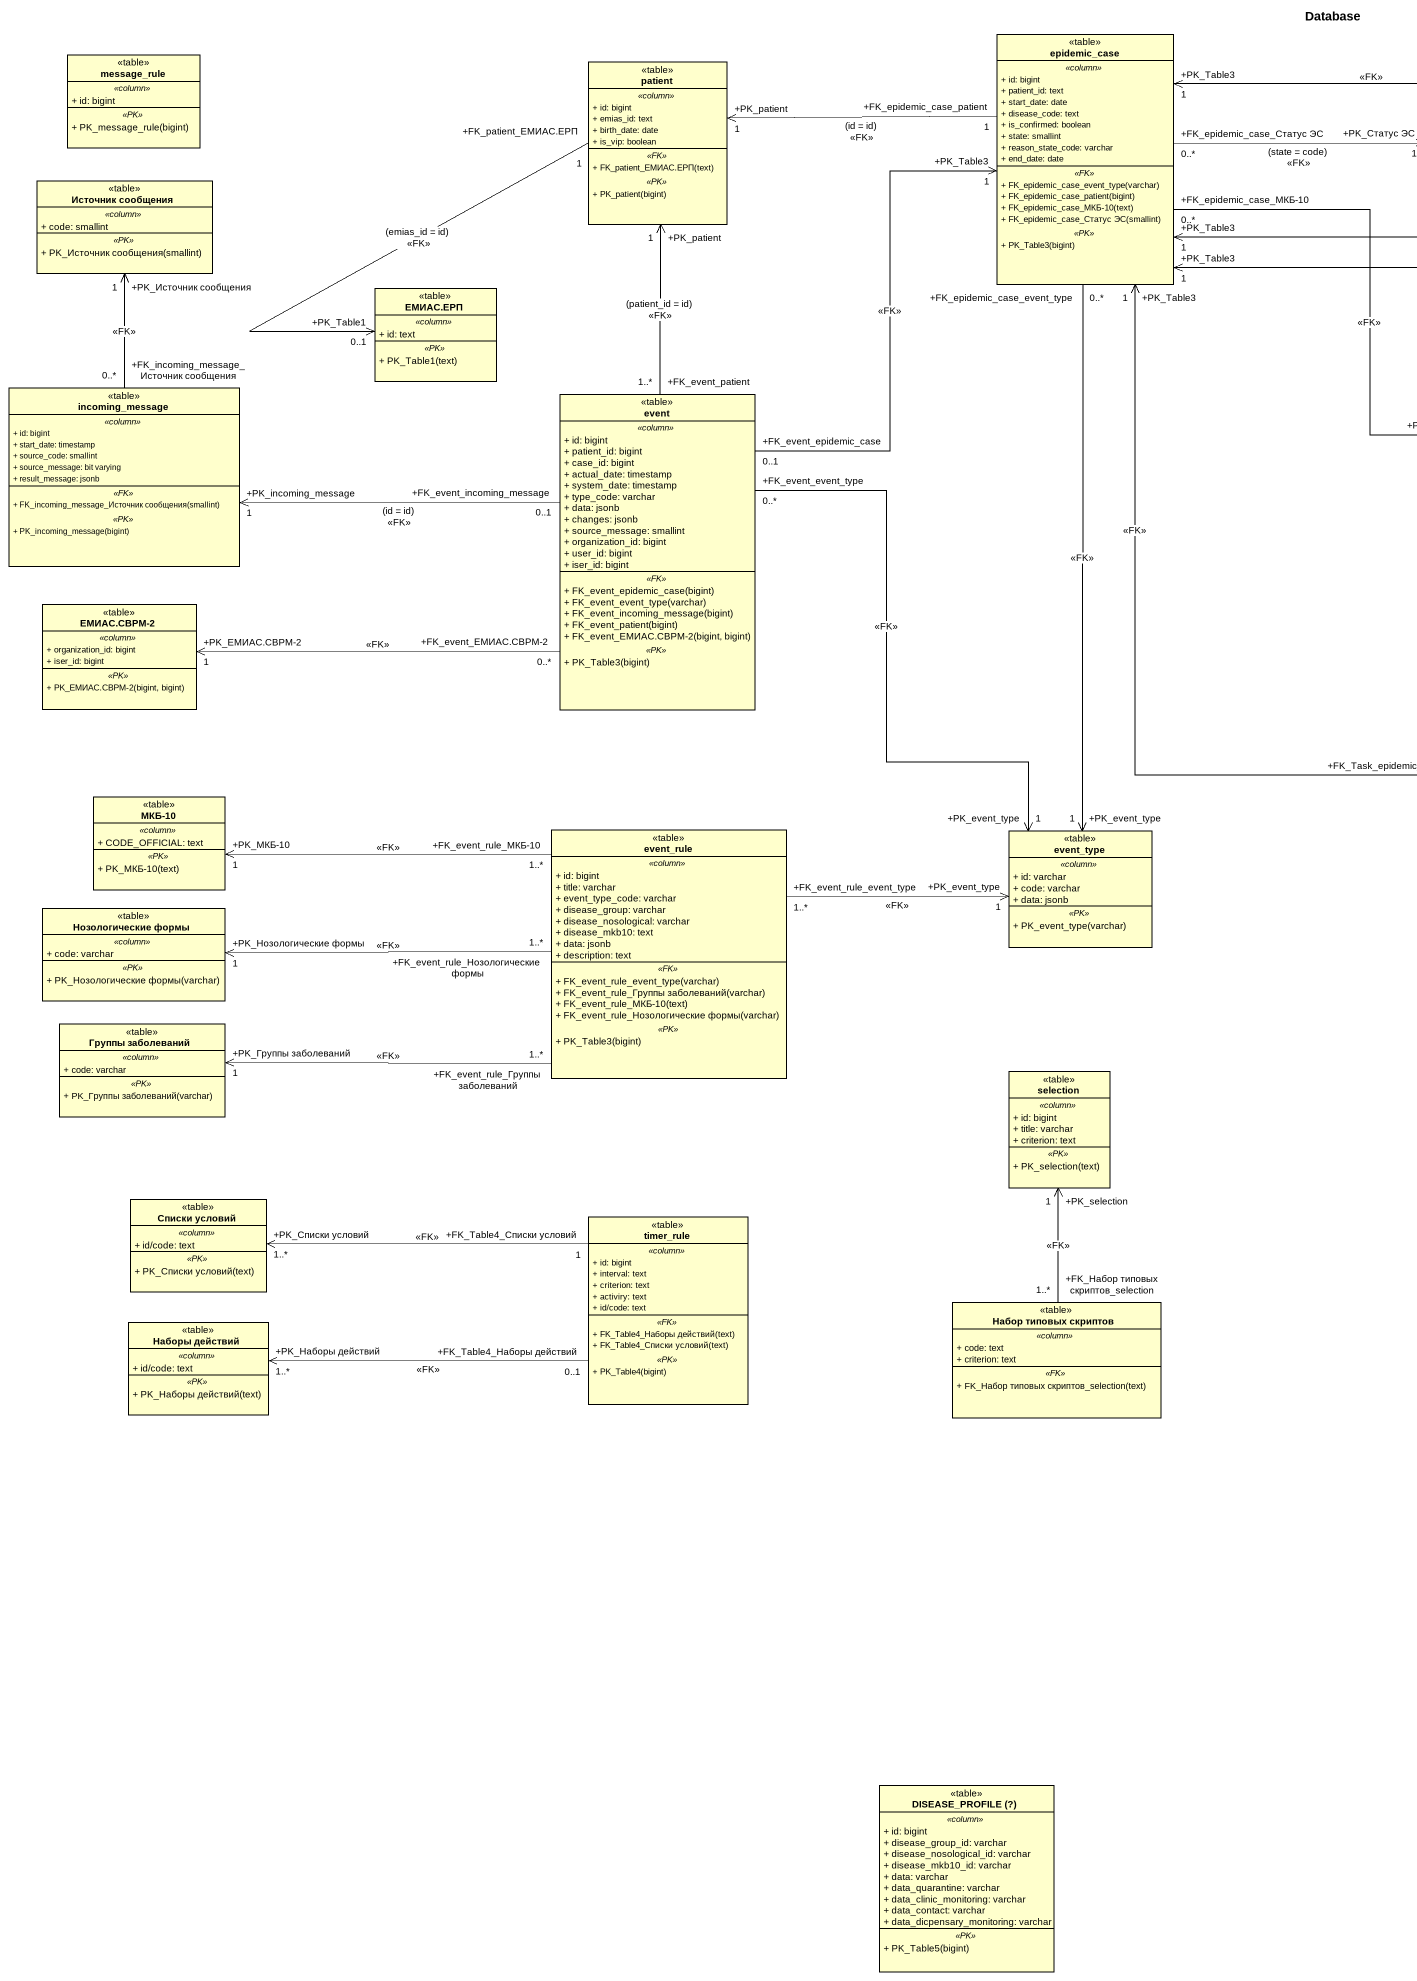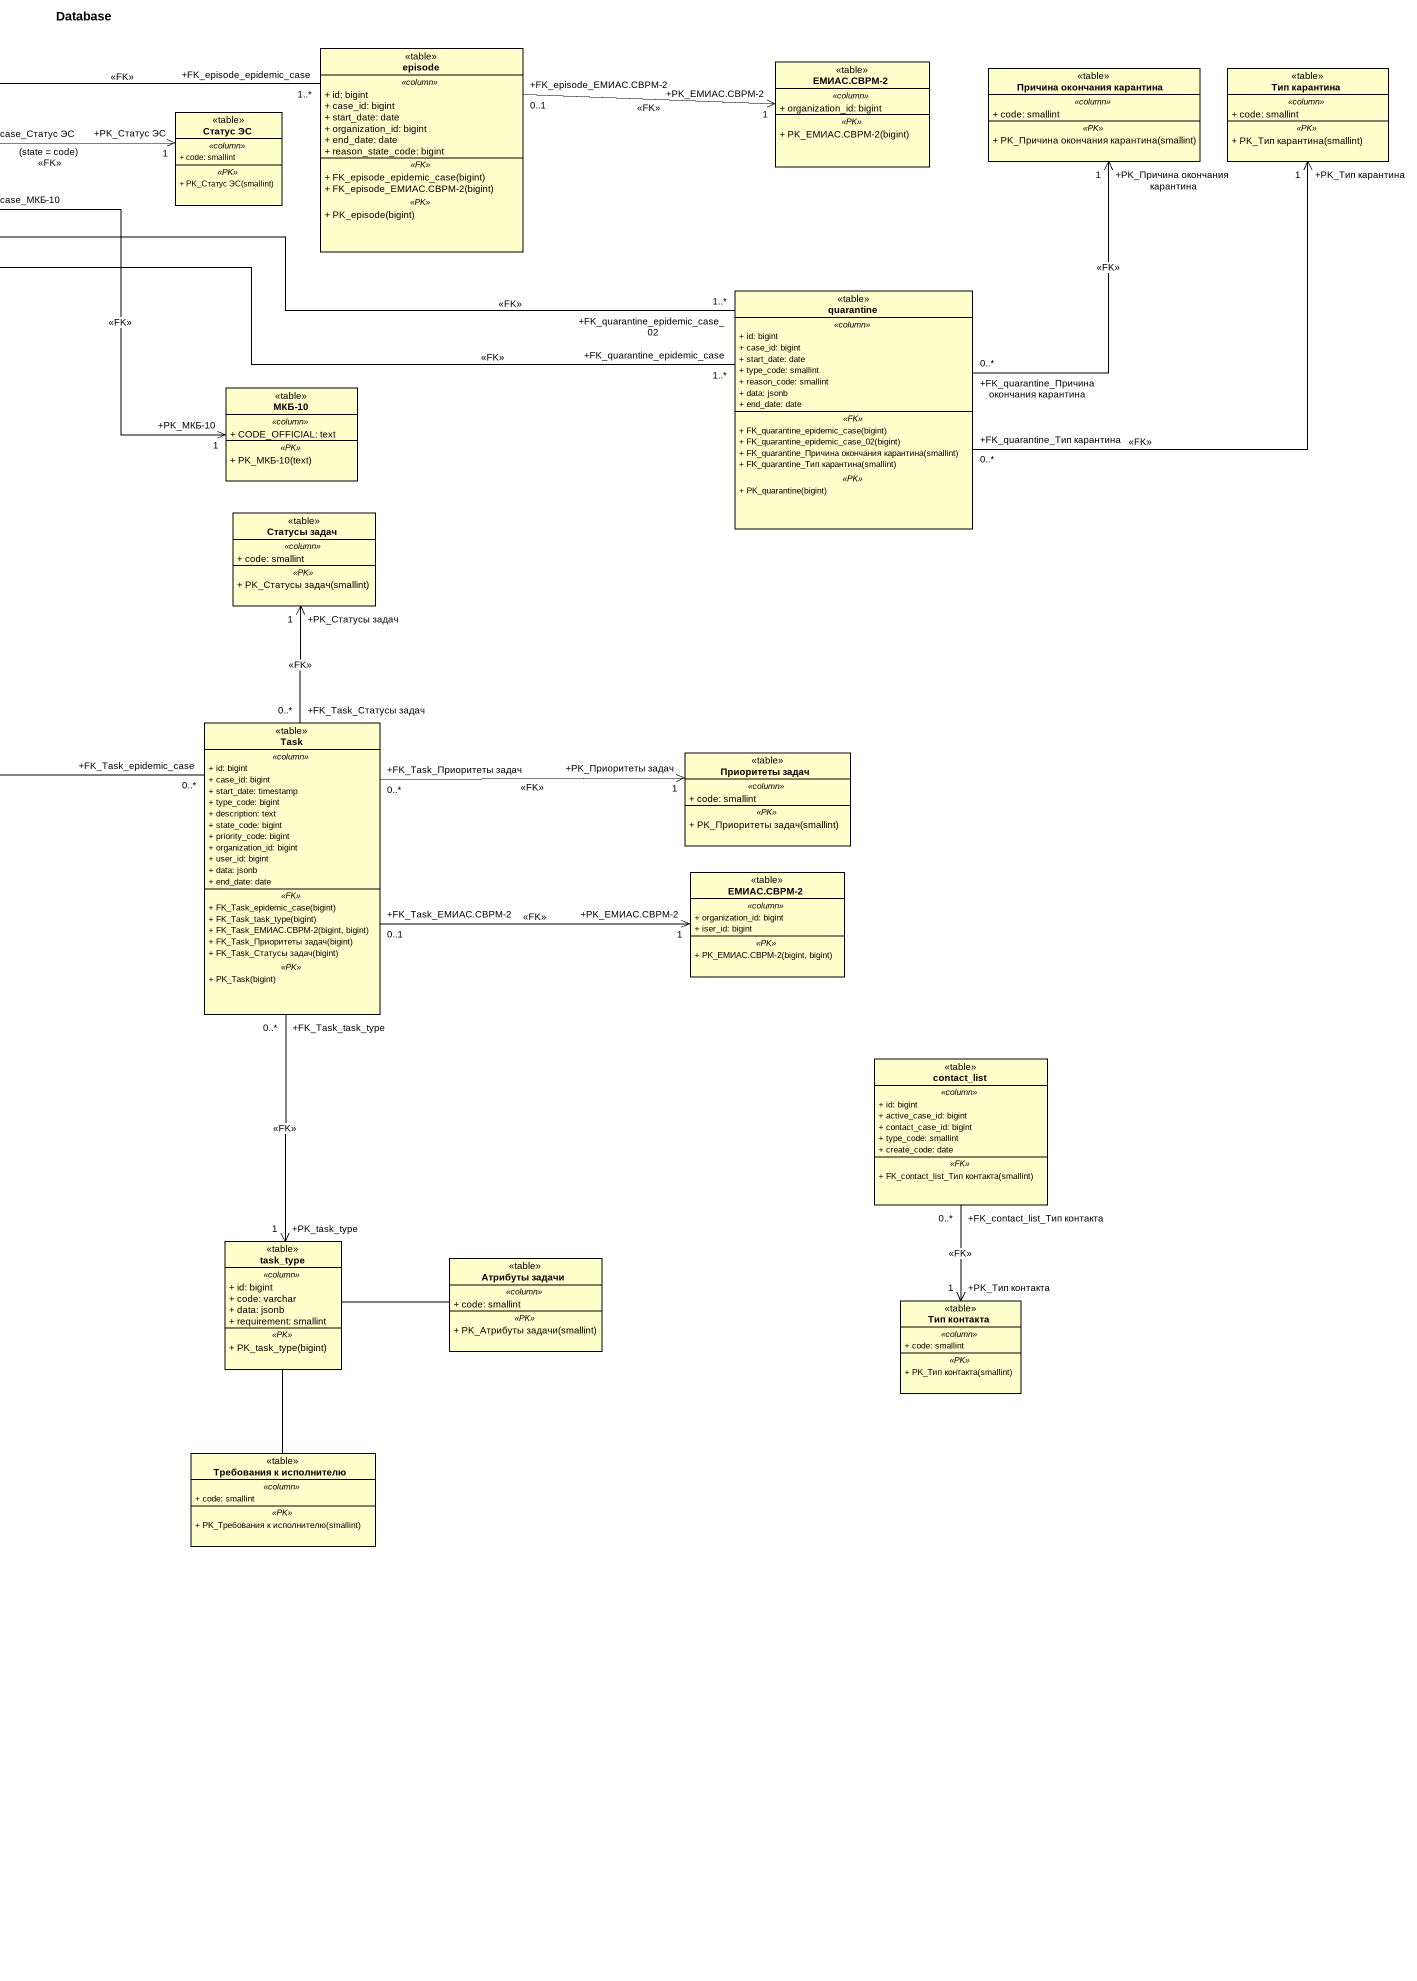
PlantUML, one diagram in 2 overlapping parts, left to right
@startuml
title Database
hide circle
hide empty members
skinparam classAttributeIconSize 0
class epidemic_case <<table>> {
  .. <<column>> ..
  + id: bigint
  + patient_id: text
  + start_date: date
  + disease_code: text
  + is_confirmed: boolean
  + state: smallint
  + reason_state_code: varchar
  + end_date: date
  .. <<FK>> ..
  + FK_epidemic_case_event_type(varchar)
  + FK_epidemic_case_patient(bigint)
  + FK_epidemic_case_МКБ-10(text)
  + FK_epidemic_case_Статус ЭС(smallint)
  .. <<PK>> ..
  + PK_Table3(bigint)
}
class message_rule <<table>> {
  .. <<column>> ..
  + id: bigint
  .. <<PK>> ..
  + PK_message_rule(bigint)
}
class patient <<table>> {
  .. <<column>> ..
  + id: bigint
  + emias_id: text
  + birth_date: date
  + is_vip: boolean
  .. <<FK>> ..
  + FK_patient_ЕМИАС.ЕРП(text)
  .. <<PK>> ..
  + PK_patient(bigint)
}
class episode <<table>> {
  .. <<column>> ..
  + id: bigint
  + case_id: bigint
  + start_date: date
  + organization_id: bigint
  + end_date: date
  + reason_state_code: bigint
  .. <<FK>> ..
  + FK_episode_epidemic_case(bigint)
  + FK_episode_ЕМИАС.СВРМ-2(bigint)
  .. <<PK>> ..
  + PK_episode(bigint)
}
class "ЕМИАС.СВРМ-2" as ЕМИАС_СВРМ_2 <<table>> {
  .. <<column>> ..
  + organization_id: bigint
  .. <<PK>> ..
  + PK_ЕМИАС.СВРМ-2(bigint)
}
class "Причина окончания карантина" as Причина_окончания_карантина <<table>> {
  .. <<column>> ..
  + code: smallint
  .. <<PK>> ..
  + PK_Причина окончания карантина(smallint)
}
class "Тип карантина" as Тип_карантина <<table>> {
  .. <<column>> ..
  + code: smallint
  .. <<PK>> ..
  + PK_Тип карантина(smallint)
}
class "Статус ЭС" as Статус_ЭС <<table>> {
  .. <<column>> ..
  + code: smallint
  .. <<PK>> ..
  + PK_Статус ЭС(smallint)
}
class "Источник сообщения" as Источник_сообщения <<table>> {
  .. <<column>> ..
  + code: smallint
  .. <<PK>> ..
  + PK_Источник сообщения(smallint)
}
class "ЕМИАС.ЕРП" as ЕМИАС_ЕРП <<table>> {
  .. <<column>> ..
  + id: text
  .. <<PK>> ..
  + PK_Table1(text)
}
class quarantine <<table>> {
  .. <<column>> ..
  + id: bigint
  + case_id: bigint
  + start_date: date
  + type_code: smallint
  + reason_code: smallint
  + data: jsonb
  + end_date: date
  .. <<FK>> ..
  + FK_quarantine_epidemic_case(bigint)
  + FK_quarantine_epidemic_case_02(bigint)
  + FK_quarantine_Причина окончания карантина(smallint)
  + FK_quarantine_Тип карантина(smallint)
  .. <<PK>> ..
  + PK_quarantine(bigint)
}
class incoming_message <<table>> {
  .. <<column>> ..
  + id: bigint
  + start_date: timestamp
  + source_code: smallint
  + source_message: bit varying
  + result_message: jsonb
  .. <<FK>> ..
  + FK_incoming_message_Источник сообщения(smallint)
  .. <<PK>> ..
  + PK_incoming_message(bigint)
}
class event <<table>> {
  .. <<column>> ..
  + id: bigint
  + patient_id: bigint
  + case_id: bigint
  + actual_date: timestamp
  + system_date: timestamp
  + type_code: varchar
  + data: jsonb
  + changes: jsonb
  + source_message: smallint
  + organization_id: bigint
  + user_id: bigint
  + iser_id: bigint
  .. <<FK>> ..
  + FK_event_epidemic_case(bigint)
  + FK_event_event_type(varchar)
  + FK_event_incoming_message(bigint)
  + FK_event_patient(bigint)
  + FK_event_ЕМИАС.СВРМ-2(bigint, bigint)
  .. <<PK>> ..
  + PK_Table3(bigint)
}
class "МКБ-10" as МКБ_10 <<table>> {
  .. <<column>> ..
  + CODE_OFFICIAL: text
  .. <<PK>> ..
  + PK_МКБ-10(text)
}
class "Статусы задач" as Статусы_задач <<table>> {
  .. <<column>> ..
  + code: smallint
  .. <<PK>> ..
  + PK_Статусы задач(smallint)
}
class "ЕМИАС.СВРМ-2" as ЕМИАС_СВРМ_2_2 <<table>> {
  .. <<column>> ..
  + organization_id: bigint
  + iser_id: bigint
  .. <<PK>> ..
  + PK_ЕМИАС.СВРМ-2(bigint, bigint)
}
class Task <<table>> {
  .. <<column>> ..
  + id: bigint
  + case_id: bigint
  + start_date: timestamp
  + type_code: bigint
  + description: text
  + state_code: bigint
  + priority_code: bigint
  + organization_id: bigint
  + user_id: bigint
  + data: jsonb
  + end_date: date
  .. <<FK>> ..
  + FK_Task_epidemic_case(bigint)
  + FK_Task_task_type(bigint)
  + FK_Task_ЕМИАС.СВРМ-2(bigint, bigint)
  + FK_Task_Приоритеты задач(bigint)
  + FK_Task_Статусы задач(bigint)
  .. <<PK>> ..
  + PK_Task(bigint)
}
class "Приоритеты задач" as Приоритеты_задач <<table>> {
  .. <<column>> ..
  + code: smallint
  .. <<PK>> ..
  + PK_Приоритеты задач(smallint)
}
class "МКБ-10" as МКБ_10_2 <<table>> {
  .. <<column>> ..
  + CODE_OFFICIAL: text
  .. <<PK>> ..
  + PK_МКБ-10(text)
}
class event_rule <<table>> {
  .. <<column>> ..
  + id: bigint
  + title: varchar
  + event_type_code: varchar
  + disease_group: varchar
  + disease_nosological: varchar
  + disease_mkb10: text
  + data: jsonb
  + description: text
  .. <<FK>> ..
  + FK_event_rule_event_type(varchar)
  + FK_event_rule_Группы заболеваний(varchar)
  + FK_event_rule_МКБ-10(text)
  + FK_event_rule_Нозологические формы(varchar)
  .. <<PK>> ..
  + PK_Table3(bigint)
}
class event_type <<table>> {
  .. <<column>> ..
  + id: varchar
  + code: varchar
  + data: jsonb
  .. <<PK>> ..
  + PK_event_type(varchar)
}
class "ЕМИАС.СВРМ-2" as ЕМИАС_СВРМ_2_3 <<table>> {
  .. <<column>> ..
  + organization_id: bigint
  + iser_id: bigint
  .. <<PK>> ..
  + PK_ЕМИАС.СВРМ-2(bigint, bigint)
}
class "Нозологические формы" as Нозологические_формы <<table>> {
  .. <<column>> ..
  + code: varchar
  .. <<PK>> ..
  + PK_Нозологические формы(varchar)
}
class "Группы заболеваний" as Группы_заболеваний <<table>> {
  .. <<column>> ..
  + code: varchar
  .. <<PK>> ..
  + PK_Группы заболеваний(varchar)
}
class selection <<table>> {
  .. <<column>> ..
  + id: bigint
  + title: varchar
  + criterion: text
  .. <<PK>> ..
  + PK_selection(text)
}
class contact_list <<table>> {
  .. <<column>> ..
  + id: bigint
  + active_case_id: bigint
  + contact_case_id: bigint
  + type_code: smallint
  + create_code: date
  .. <<FK>> ..
  + FK_contact_list_Тип контакта(smallint)
}
class "Списки условий" as Списки_условий <<table>> {
  .. <<column>> ..
  + id/code: text
  .. <<PK>> ..
  + PK_Списки условий(text)
}
class timer_rule <<table>> {
  .. <<column>> ..
  + id: bigint
  + interval: text
  + criterion: text
  + activiry: text
  + id/code: text
  .. <<FK>> ..
  + FK_Table4_Наборы действий(text)
  + FK_Table4_Списки условий(text)
  .. <<PK>> ..
  + PK_Table4(bigint)
}
class task_type <<table>> {
  .. <<column>> ..
  + id: bigint
  + code: varchar
  + data: jsonb
  + requirement: smallint
  .. <<PK>> ..
  + PK_task_type(bigint)
}
class "Атрибуты задачи" as Атрибуты_задачи <<table>> {
  .. <<column>> ..
  + code: smallint
  .. <<PK>> ..
  + PK_Атрибуты задачи(smallint)
}
class "Наборы действий" as Наборы_действий <<table>> {
  .. <<column>> ..
  + id/code: text
  .. <<PK>> ..
  + PK_Наборы действий(text)
}
class "Набор типовых скриптов" as Набор_типовых_скриптов <<table>> {
  .. <<column>> ..
  + code: text
  + criterion: text
  .. <<FK>> ..
  + FK_Набор типовых скриптов_selection(text)
}
class "Тип контакта" as Тип_контакта <<table>> {
  .. <<column>> ..
  + code: smallint
  .. <<PK>> ..
  + PK_Тип контакта(smallint)
}
class "Требования к исполнителю" as Требования_к_исполнителю <<table>> {
  .. <<column>> ..
  + code: smallint
  .. <<PK>> ..
  + PK_Требования к исполнителю(smallint)
}
class "DISEASE_PROFILE (?)" as DISEASE_PROFILE <<table>> {
  .. <<column>> ..
  + id: bigint
  + disease_group_id: varchar
  + disease_nosological_id: varchar
  + disease_mkb10_id: varchar
  + data: varchar
  + data_quarantine: varchar
  + data_clinic_monitoring: varchar
  + data_contact: varchar
  + data_dicpensary_monitoring: varchar
  .. <<PK>> ..
  + PK_Table5(bigint)
}
epidemic_case "+FK_epidemic_case_patient\n1" -left-> "+PK_patient\n1" patient : (id = id)\n<<FK>>
epidemic_case "+FK_epidemic_case_Статус ЭС\n0..*" -right-> "+PK_Статус ЭС\n1" Статус_ЭС : (state = code)\n<<FK>>
epidemic_case "+FK_epidemic_case_МКБ-10\n0..*" --> "+PK_МКБ-10\n1" МКБ_10 : <<FK>>
epidemic_case "+FK_epidemic_case_event_type\n0..*" --> "+PK_event_type\n1" event_type : <<FK>>
patient "+FK_patient_ЕМИАС.ЕРП\n1" --> "+PK_Table1\n0..1" ЕМИАС_ЕРП : (emias_id = id)\n<<FK>>
episode "+FK_episode_epidemic_case\n1..*" -left-> "+PK_Table3\n1" epidemic_case : <<FK>>
episode "+FK_episode_ЕМИАС.СВРМ-2\n0..1" -right-> "+PK_ЕМИАС.СВРМ-2\n1" ЕМИАС_СВРМ_2 : <<FK>>
quarantine "+FK_quarantine_epidemic_case\n1..*" -left-> "+PK_Table3\n1" epidemic_case : <<FK>>
quarantine "+FK_quarantine_epidemic_case_02\n1..*" -left-> "+PK_Table3\n1" epidemic_case : <<FK>>
quarantine "+FK_quarantine_Причина окончания карантина\n0..*" -up-> "+PK_Причина окончания карантина\n1" Причина_окончания_карантина : <<FK>>
quarantine "+FK_quarantine_Тип карантина\n0..*" -up-> "+PK_Тип карантина\n1" Тип_карантина : <<FK>>
incoming_message "+FK_incoming_message_Источник сообщения\n0..*" -up-> "+PK_Источник сообщения\n1" Источник_сообщения : <<FK>>
event "+FK_event_epidemic_case\n0..1" -up-> "+PK_Table3\n1" epidemic_case : <<FK>>
event "+FK_event_patient\n1..*" -up-> "+PK_patient\n1" patient : (patient_id = id)\n<<FK>>
event "+FK_event_incoming_message\n0..1" -left-> "+PK_incoming_message\n1" incoming_message : (id = id)\n<<FK>>
event "+FK_event_ЕМИАС.СВРМ-2\n0..*" -left-> "+PK_ЕМИАС.СВРМ-2\n1" ЕМИАС_СВРМ_2_2 : <<FK>>
event "+FK_event_event_type\n0..*" --> "+PK_event_type\n1" event_type : <<FK>>
Task "+FK_Task_epidemic_case\n0..*" -up-> "+PK_Table3\n1" epidemic_case : <<FK>>
Task "+FK_Task_Статусы задач\n0..*" -up-> "+PK_Статусы задач\n1" Статусы_задач : <<FK>>
Task "+FK_Task_Приоритеты задач\n0..*" -right-> "+PK_Приоритеты задач\n1" Приоритеты_задач : <<FK>>
Task "+FK_Task_ЕМИАС.СВРМ-2\n0..1" -right-> "+PK_ЕМИАС.СВРМ-2\n1" ЕМИАС_СВРМ_2_3 : <<FK>>
Task "+FK_Task_task_type\n0..*" --> "+PK_task_type\n1" task_type : <<FK>>
event_rule "+FK_event_rule_МКБ-10\n1..*" -left-> "+PK_МКБ-10\n1" МКБ_10_2 : <<FK>>
event_rule "+FK_event_rule_event_type\n1..*" -right-> "+PK_event_type\n1" event_type : <<FK>>
event_rule "+FK_event_rule_Нозологические формы\n1..*" -left-> "+PK_Нозологические формы\n1" Нозологические_формы : <<FK>>
event_rule "+FK_event_rule_Группы заболеваний\n1..*" -left-> "+PK_Группы заболеваний\n1" Группы_заболеваний : <<FK>>
contact_list "+FK_contact_list_Тип контакта\n0..*" --> "+PK_Тип контакта\n1" Тип_контакта : <<FK>>
timer_rule "+FK_Table4_Списки условий\n1" -left-> "+PK_Списки условий\n1..*" Списки_условий : <<FK>>
timer_rule "+FK_Table4_Наборы действий\n0..1" -left-> "+PK_Наборы действий\n1..*" Наборы_действий : <<FK>>
task_type -right- Атрибуты_задачи
task_type -- Требования_к_исполнителю
Набор_типовых_скриптов "+FK_Набор типовых скриптов_selection\n1..*" -up-> "+PK_selection\n1" selection : <<FK>>
@enduml
